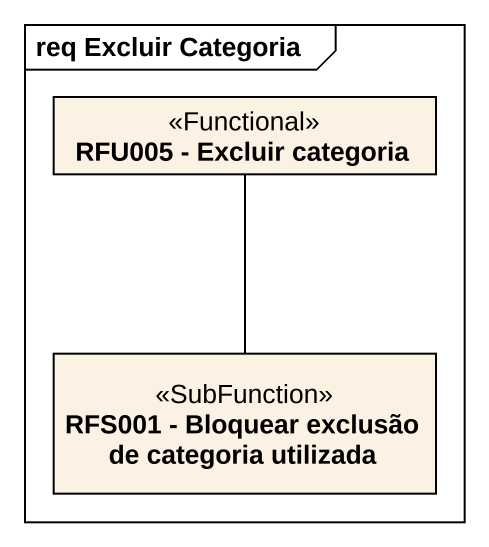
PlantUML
@startuml
mainframe req Excluir Categoria
hide circle
hide empty members
class "RFU005 - Excluir categoria" as RFU005_Excluir_categoria <<Functional>>
class "RFS001 - Bloquear exclusão de categoria utilizada" as RFS001_Bloquear_exclusão_de <<SubFunction>>
RFU005_Excluir_categoria -- RFS001_Bloquear_exclusão_de
@enduml
